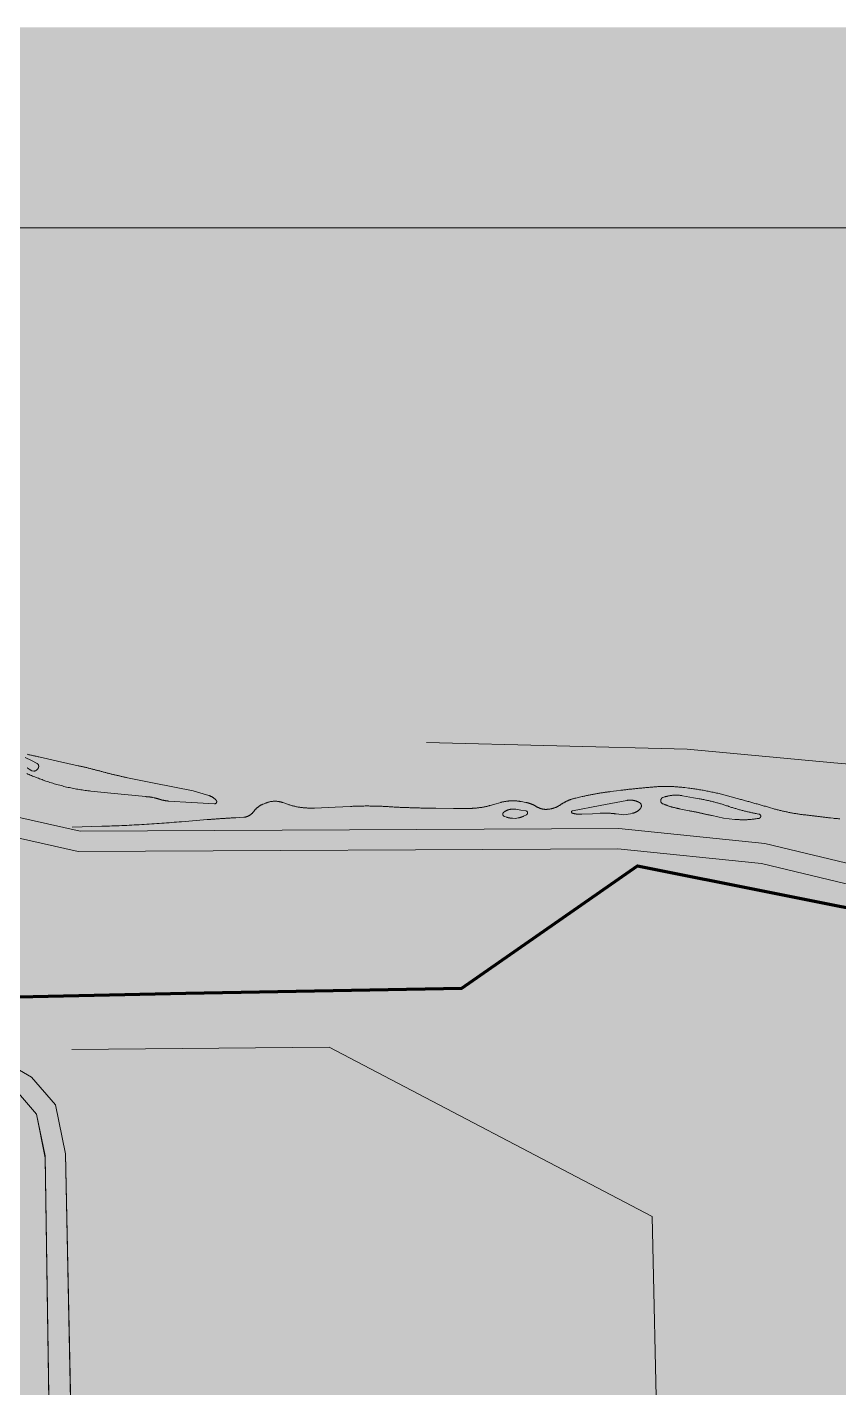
# Model space of a CAD drawing. Header units: metres. Extents: x 68582 to 69192, y 19191 to 19633.
# Drawn here: x 68982.3 to 69081.9, y 19461.3 to 19628.2 of the extents above; entities that cross this region are included whole.
import ezdxf

# ---------------------------------------------------------------- set-up
doc = ezdxf.new("R2010")
doc.units = ezdxf.units.M
doc.layers.get('0').update_dxf_attribs({"lineweight": 15})
doc.layers.add('Kasvillisuus', color=7, linetype='Continuous', lineweight=5)
doc.layers.add('None', color=7, linetype='Continuous', lineweight=5)

msp = doc.modelspace()

# ---------------------------------------------------------------- hatches: boundary and pattern name
at = {"true_color": 0xd1f0d1, "transparency": 33554687}
msp.add_hatch(color=254, dxfattribs=at).paths.add_polyline_path([(68588.12, 19191.44), (69192.3, 19191.44), (69192.3, 19628.23), (68588.12, 19628.23)], flags=0)
at = {"layer": 'Kasvillisuus', "true_color": 0xffffff, "transparency": 33554687}
msp.add_hatch(color=7, dxfattribs=at).paths.add_polyline_path([(68917.2, 19518.12), (68926.15, 19514.82), (68940.71, 19509.8), (68952.71, 19506.88), (68979.2, 19501.5), (68982.85, 19499.37), (68985.79, 19495.99), (68987.01, 19489.98), (68987.71, 19456.89), (68985.02, 19456.89), (68984.52, 19489.48), (68983.47, 19494.84), (68981.24, 19497.42), (68978.3, 19499.13), (68949.27, 19505.16), (68939.62, 19507.53), (68917.2, 19515.54)], flags=0)
at = {"layer": 'None', "linetype": 'Continuous', "lineweight": 0, "true_color": 0xffffff, "transparency": 33554687}
msp.add_hatch(color=7, dxfattribs=at).paths.add_polyline_path([(69145.83, 19514.08), (69117.42, 19516.48), (69102.22, 19518.43), (69072.41, 19525.6), (69054.77, 19527.4), (68988.57, 19527.06), (68972.01, 19530.78), (68948.45, 19540.33), (68922.58, 19548.21), (68919.65, 19548.85), (68920.19, 19551.29), (68923.21, 19550.63), (68949.29, 19542.69), (68972.76, 19533.17), (68988.84, 19529.56), (69054.89, 19529.9), (69072.83, 19528.07), (69102.67, 19520.89), (69117.68, 19518.97), (69146.04, 19516.57)], flags=0)

# ---------------------------------------------------------------- linework, layer by layer
at = {"layer": 'Kasvillisuus'}
msp.add_lwpolyline([(68640.23, 19207.93), (69167.58, 19207.93), (69167.58, 19603.63), (68640.23, 19603.63)], close=True, dxfattribs=at)
at = {"layer": 'Kasvillisuus', "color": 7, "true_color": 0xffffff, "transparency": 33554687}
msp.add_lwpolyline([(68917.2, 19518.12), (68926.15, 19514.82), (68940.71, 19509.8), (68952.71, 19506.88), (68979.2, 19501.5), (68982.85, 19499.37), (68985.79, 19495.99), (68987.01, 19489.98), (68987.71, 19456.89), (68985.02, 19456.89), (68984.52, 19489.48), (68983.47, 19494.84), (68981.24, 19497.42), (68978.3, 19499.13), (68949.27, 19505.16), (68939.62, 19507.53), (68917.2, 19515.54)], close=True, dxfattribs=at)
at = {"layer": 'None', "color": 7, "linetype": 'Continuous', "lineweight": 5, "true_color": 0xffffff, "transparency": 33554687}
for p, q in [((68979.2, 19501.5), (68982.85, 19499.37)), ((68982.85, 19499.37), (68985.79, 19495.99)), ((68985.79, 19495.99), (68987.01, 19489.98)), ((68985.36, 19434.96), (68984.52, 19489.71)), ((68987.01, 19489.98), (68987.7, 19456.74))]:
    msp.add_line(p, q, dxfattribs=at)
for points in [[(68920.19, 19551.29), (68923.21, 19550.63), (68949.29, 19542.69), (68972.76, 19533.17), (68988.84, 19529.56), (69054.89, 19529.9), (69072.83, 19528.07), (69102.67, 19520.89), (69117.68, 19518.97), (69146.04, 19516.57), (69145.83, 19514.08)], [(69145.83, 19514.08), (69117.42, 19516.48), (69102.22, 19518.43), (69072.41, 19525.6), (69054.77, 19527.4), (68988.57, 19527.06), (68972.01, 19530.78), (68948.45, 19540.33), (68922.58, 19548.21), (68919.65, 19548.85)]]:
    msp.add_lwpolyline(points, dxfattribs=at)
at = {"layer": 'None', "color": 7, "linetype": 'Continuous', "lineweight": 5, "transparency": 33554687}
for points in [[(69160, 19533.32), (69154.07, 19533.32), (69147.89, 19532.34), (69132.57, 19533.95), (69127.8, 19533.42), (69116.14, 19533.42), (69106.32, 19534.34), (69096.81, 19536.61), (69081.3, 19537.94), (69063.3, 19539.63), (69031.3, 19540.43)], [(68982.32, 19537.34), (68982.33, 19537.33), (68982.34, 19537.33), (68982.35, 19537.32), (68982.37, 19537.31), (68982.38, 19537.3), (68982.39, 19537.29), (68982.4, 19537.28), (68982.42, 19537.27), (68982.43, 19537.27), (68982.44, 19537.26), (68982.45, 19537.25), (68982.47, 19537.24), (68982.48, 19537.23), (68982.49, 19537.23), (68982.51, 19537.22), (68982.52, 19537.21), (68982.53, 19537.2), (68982.54, 19537.19), (68982.56, 19537.18), (68982.57, 19537.18), (68982.58, 19537.17), (68982.6, 19537.16), (68982.61, 19537.15), (68982.62, 19537.15), (68982.63, 19537.14), (68982.65, 19537.13), (68982.66, 19537.12), (68982.67, 19537.12), (68982.69, 19537.11), (68982.7, 19537.1), (68982.91, 19536.98), (68983.12, 19536.94), (68983.13, 19536.94), (68983.14, 19536.94), (68983.15, 19536.94), (68983.16, 19536.94), (68983.17, 19536.94), (68983.19, 19536.94), (68983.2, 19536.94), (68983.21, 19536.94), (68983.22, 19536.94), (68983.23, 19536.94), (68983.25, 19536.95), (68983.26, 19536.95), (68983.27, 19536.95), (68983.28, 19536.95), (68983.29, 19536.96), (68983.3, 19536.96), (68983.31, 19536.96), (68983.32, 19536.97), (68983.34, 19536.97), (68983.35, 19536.98), (68983.36, 19536.98), (68983.37, 19536.99), (68983.38, 19537), (68983.39, 19537), (68983.4, 19537.01), (68983.41, 19537.02), (68983.42, 19537.02), (68983.42, 19537.03), (68983.43, 19537.04), (68983.44, 19537.05), (68983.45, 19537.06), (68983.46, 19537.07), (68983.65, 19537.27), (68983.66, 19537.29), (68983.67, 19537.31), (68983.68, 19537.33), (68983.69, 19537.35), (68983.7, 19537.36), (68983.71, 19537.38), (68983.72, 19537.4), (68983.73, 19537.43), (68983.73, 19537.45), (68983.74, 19537.47), (68983.74, 19537.49), (68983.74, 19537.51), (68983.74, 19537.53), (68983.74, 19537.55), (68983.74, 19537.57), (68983.73, 19537.6), (68983.73, 19537.62), (68983.72, 19537.64), (68983.72, 19537.66), (68983.71, 19537.68), (68983.7, 19537.7), (68983.69, 19537.72), (68983.68, 19537.73), (68983.67, 19537.75), (68983.65, 19537.77), (68983.64, 19537.79), (68983.62, 19537.8), (68983.61, 19537.81), (68983.59, 19537.83), (68983.57, 19537.84), (68983.55, 19537.85), (68983.53, 19537.86), (68982.84, 19538.22), (68982.08, 19538.61)], [(68982.27, 19536.64), (68982.41, 19536.58), (68982.55, 19536.51), (68982.7, 19536.45), (68982.84, 19536.39), (68982.98, 19536.33), (68983.13, 19536.27), (68983.27, 19536.22), (68983.42, 19536.16), (68983.56, 19536.1), (68983.71, 19536.05), (68983.85, 19535.99), (68984, 19535.94), (68984.14, 19535.89), (68984.29, 19535.84), (68984.62, 19535.72), (68984.79, 19535.66), (68984.95, 19535.61), (68985.12, 19535.55), (68985.29, 19535.5), (68985.46, 19535.44), (68985.63, 19535.39), (68985.8, 19535.34), (68985.97, 19535.29), (68986.14, 19535.24), (68986.31, 19535.2), (68986.48, 19535.15), (68986.65, 19535.11), (68986.82, 19535.06), (68986.99, 19535.02), (68987.16, 19534.98), (68987.34, 19534.94), (68987.51, 19534.91), (68987.68, 19534.87), (68987.85, 19534.83), (68988.03, 19534.8), (68988.2, 19534.77), (68988.38, 19534.73), (68988.55, 19534.7), (68988.72, 19534.68), (68988.9, 19534.65), (68989.07, 19534.62), (68989.25, 19534.6), (68989.42, 19534.57), (68989.6, 19534.55), (68989.77, 19534.53), (68989.95, 19534.51), (68990.13, 19534.49), (68992.18, 19534.28), (68996.84, 19533.8), (68996.85, 19533.8), (68996.86, 19533.8), (68996.88, 19533.8), (68996.89, 19533.8), (68996.9, 19533.8), (68996.92, 19533.79), (68996.93, 19533.79), (68996.94, 19533.79), (68996.96, 19533.79), (68996.97, 19533.79), (68996.98, 19533.79), (68997, 19533.79), (68997.01, 19533.79), (68997.02, 19533.78), (68997.04, 19533.78), (68997.05, 19533.78), (68997.06, 19533.78), (68997.08, 19533.78), (68997.09, 19533.78), (68997.1, 19533.78), (68997.12, 19533.78), (68997.13, 19533.77), (68997.14, 19533.77), (68997.16, 19533.77), (68997.17, 19533.77), (68997.18, 19533.77), (68997.2, 19533.77), (68997.21, 19533.77), (68997.22, 19533.77), (68997.24, 19533.77), (68997.25, 19533.77), (68997.27, 19533.76), (68997.28, 19533.76), (68997.29, 19533.76), (68997.31, 19533.76), (68997.32, 19533.76), (68997.33, 19533.76), (68997.35, 19533.76), (68997.36, 19533.76), (68997.37, 19533.76), (68997.39, 19533.75), (68997.4, 19533.75), (68997.41, 19533.75), (68997.43, 19533.75), (68997.44, 19533.75), (68997.45, 19533.75), (68997.47, 19533.74), (68997.48, 19533.74), (68997.49, 19533.74), (68997.51, 19533.74), (68997.52, 19533.74), (68997.53, 19533.73), (68997.55, 19533.73), (68997.56, 19533.73), (68997.57, 19533.73), (68997.59, 19533.72), (68997.6, 19533.72), (68997.61, 19533.72), (68997.62, 19533.72), (68997.64, 19533.71), (68997.65, 19533.71), (68997.66, 19533.71), (68997.68, 19533.71), (68997.69, 19533.7), (68997.91, 19533.65), (68997.94, 19533.65), (68997.96, 19533.64), (68997.99, 19533.64), (68998.02, 19533.63), (68998.04, 19533.62), (68998.07, 19533.62), (68998.1, 19533.61), (68998.12, 19533.6), (68998.15, 19533.6), (68998.18, 19533.59), (68998.2, 19533.58), (68998.23, 19533.58), (68998.26, 19533.57), (68998.28, 19533.56), (68998.31, 19533.56), (68998.34, 19533.55), (68998.36, 19533.54), (68998.39, 19533.54), (68998.42, 19533.53), (68998.44, 19533.52), (68998.47, 19533.51), (68998.5, 19533.51), (68998.52, 19533.5), (68998.55, 19533.49), (68998.58, 19533.48), (68998.6, 19533.47), (68998.63, 19533.47), (68998.65, 19533.46), (68998.68, 19533.45), (68998.71, 19533.44), (68998.73, 19533.43), (68998.76, 19533.43), (68998.76, 19533.42), (68998.79, 19533.42), (68998.81, 19533.41), (68998.84, 19533.4), (68998.86, 19533.39), (68998.89, 19533.39), (68998.92, 19533.38), (68998.94, 19533.37), (68998.97, 19533.36), (68999, 19533.36), (68999.02, 19533.35), (68999.05, 19533.35), (68999.08, 19533.34), (68999.1, 19533.33), (68999.13, 19533.33), (68999.16, 19533.32), (68999.19, 19533.32), (68999.21, 19533.31), (68999.24, 19533.31), (68999.27, 19533.3), (68999.29, 19533.3), (68999.32, 19533.29), (68999.35, 19533.29), (68999.37, 19533.29), (68999.4, 19533.28), (68999.43, 19533.28), (68999.46, 19533.28), (68999.48, 19533.27), (68999.51, 19533.27), (68999.54, 19533.27), (68999.57, 19533.27), (68999.59, 19533.27), (68999.62, 19533.26), (69002.53, 19533.09), (69005.31, 19532.93), (69005.33, 19532.93), (69005.35, 19532.93), (69005.36, 19532.94), (69005.38, 19532.94), (69005.4, 19532.94), (69005.42, 19532.95), (69005.43, 19532.96), (69005.45, 19532.97), (69005.46, 19532.98), (69005.48, 19532.99), (69005.49, 19533), (69005.5, 19533.01), (69005.52, 19533.02), (69005.53, 19533.04), (69005.54, 19533.05), (69005.55, 19533.07), (69005.55, 19533.09), (69005.56, 19533.1), (69005.56, 19533.12), (69005.57, 19533.14), (69005.57, 19533.16), (69005.57, 19533.17), (69005.57, 19533.19), (69005.57, 19533.21), (69005.57, 19533.23), (69005.56, 19533.24), (69005.56, 19533.26), (69005.55, 19533.28), (69005.54, 19533.29), (69005.54, 19533.31), (69005.53, 19533.33), (69005.52, 19533.34), (69005.49, 19533.37), (69005.47, 19533.39), (69005.45, 19533.42), (69005.42, 19533.44), (69005.4, 19533.47), (69005.37, 19533.49), (69005.35, 19533.52), (69005.32, 19533.54), (69005.3, 19533.56), (69005.27, 19533.58), (69005.24, 19533.61), (69005.22, 19533.63), (69005.19, 19533.65), (69005.16, 19533.67), (69005.13, 19533.69), (69005.1, 19533.71), (69005.07, 19533.73), (69005.04, 19533.75), (69005.02, 19533.76), (69004.98, 19533.78), (69004.95, 19533.8), (69004.92, 19533.81), (69004.89, 19533.83), (69004.86, 19533.84), (69004.83, 19533.86), (69004.8, 19533.87), (69004.77, 19533.89), (69004.73, 19533.9), (69004.7, 19533.91), (69004.67, 19533.92), (69004.64, 19533.93), (69004.6, 19533.94), (69003.92, 19534.14), (69002.68, 19534.51), (68997.89, 19535.47), (68994.61, 19536.13), (68994.52, 19536.15), (68994.42, 19536.17), (68994.33, 19536.19), (68994.23, 19536.21), (68994.14, 19536.23), (68994.04, 19536.25), (68993.95, 19536.27), (68993.85, 19536.29), (68993.76, 19536.31), (68993.66, 19536.34), (68993.57, 19536.36), (68993.47, 19536.38), (68993.38, 19536.4), (68993.28, 19536.42), (68993.19, 19536.44), (68993.09, 19536.47), (68993, 19536.49), (68992.91, 19536.51), (68992.81, 19536.53), (68992.72, 19536.56), (68992.62, 19536.58), (68992.53, 19536.6), (68992.43, 19536.63), (68992.34, 19536.65), (68992.25, 19536.68), (68992.15, 19536.7), (68992.06, 19536.72), (68991.96, 19536.75), (68991.87, 19536.77), (68991.78, 19536.8), (68991.68, 19536.82), (68991.59, 19536.85), (68991.5, 19536.88), (68991.4, 19536.9), (68991.31, 19536.93), (68991.22, 19536.95), (68991.12, 19536.98), (68991.03, 19537), (68990.94, 19537.03), (68990.84, 19537.05), (68990.75, 19537.07), (68990.65, 19537.1), (68990.56, 19537.12), (68990.46, 19537.15), (68990.37, 19537.17), (68990.28, 19537.19), (68990.18, 19537.22), (68990.09, 19537.24), (68989.99, 19537.27), (68989.9, 19537.29), (68989.81, 19537.31), (68989.71, 19537.33), (68989.62, 19537.36), (68989.52, 19537.38), (68989.43, 19537.4), (68989.33, 19537.42), (68989.24, 19537.45), (68989.14, 19537.47), (68989.05, 19537.49), (68988.95, 19537.51), (68988.86, 19537.53), (68988.76, 19537.56), (68988.67, 19537.58), (68988.57, 19537.6), (68986.04, 19538.16), (68983.77, 19538.67), (68983.65, 19538.7), (68983.54, 19538.72), (68983.43, 19538.75), (68983.32, 19538.77), (68983.21, 19538.8), (68983.1, 19538.82), (68982.99, 19538.85), (68982.87, 19538.88), (68982.76, 19538.9), (68982.65, 19538.93), (68982.54, 19538.95), (68982.43, 19538.98), (68982.32, 19539)], [(69082, 19531.07), (69081.87, 19531.08), (69081.74, 19531.1), (69081.6, 19531.11), (69081.47, 19531.13), (69081.34, 19531.14), (69081.21, 19531.15), (69080.86, 19531.19), (69080.74, 19531.21), (69080.63, 19531.22), (69080.52, 19531.23), (69080.41, 19531.24), (69080.3, 19531.26), (69080.19, 19531.27), (69080.08, 19531.28), (69079.97, 19531.29), (69079.85, 19531.31), (69079.74, 19531.32), (69079.63, 19531.33), (69079.52, 19531.35), (69079.41, 19531.36), (69079.3, 19531.37), (69079.19, 19531.39), (69079.08, 19531.4), (69078.97, 19531.41), (69078.85, 19531.43), (69078.74, 19531.44), (69078.63, 19531.45), (69078.52, 19531.47), (69078.41, 19531.48), (69078.3, 19531.49), (69078.19, 19531.51), (69078.08, 19531.52), (69077.96, 19531.54), (69077.85, 19531.55), (69077.74, 19531.56), (69077.63, 19531.58), (69077.52, 19531.59), (69077.41, 19531.61), (69077.31, 19531.62), (69077.19, 19531.63), (69077.08, 19531.65), (69076.97, 19531.67), (69076.86, 19531.68), (69076.75, 19531.7), (69076.64, 19531.72), (69076.53, 19531.73), (69076.42, 19531.75), (69076.31, 19531.77), (69076.2, 19531.79), (69076.09, 19531.81), (69075.98, 19531.83), (69075.87, 19531.85), (69075.76, 19531.87), (69075.65, 19531.89), (69075.54, 19531.92), (69075.43, 19531.94), (69075.32, 19531.96), (69075.22, 19531.99), (69075.11, 19532.01), (69075, 19532.04), (69074.89, 19532.06), (69074.78, 19532.09), (69074.67, 19532.11), (69074.56, 19532.14), (69074.46, 19532.17), (69074.35, 19532.2), (69074.24, 19532.23), (69074.13, 19532.26), (69074.02, 19532.28), (69073.92, 19532.32), (69073.81, 19532.35), (69073.5, 19532.43), (69073.39, 19532.47), (69073.26, 19532.51), (69073.13, 19532.54), (69073.01, 19532.58), (69072.88, 19532.62), (69072.75, 19532.65), (69072.62, 19532.69), (69072.5, 19532.72), (69072.37, 19532.76), (69072.24, 19532.8), (69072.11, 19532.83), (69071.99, 19532.87), (69071.86, 19532.9), (69071.74, 19532.94), (69071.61, 19532.98), (69071.48, 19533.01), (69071.36, 19533.05), (69071.23, 19533.08), (69071.1, 19533.12), (69070.97, 19533.15), (69070.85, 19533.19), (69070.72, 19533.22), (69070.59, 19533.26), (69070.46, 19533.3), (69070.34, 19533.33), (69070.21, 19533.37), (69070.08, 19533.4), (69069.95, 19533.44), (69069.83, 19533.47), (69069.7, 19533.51), (69069.57, 19533.54), (69069.43, 19533.58), (69068.68, 19533.78), (69068.23, 19533.91), (69068.08, 19533.95), (69067.94, 19533.99), (69067.79, 19534.02), (69067.64, 19534.06), (69067.49, 19534.1), (69067.35, 19534.14), (69067.2, 19534.17), (69067.05, 19534.21), (69066.9, 19534.24), (69066.76, 19534.28), (69066.61, 19534.31), (69066.46, 19534.34), (69066.31, 19534.37), (69066.16, 19534.4), (69066.01, 19534.43), (69065.86, 19534.46), (69065.72, 19534.49), (69065.57, 19534.52), (69065.42, 19534.55), (69065.27, 19534.58), (69065.12, 19534.6), (69064.97, 19534.63), (69064.82, 19534.65), (69064.67, 19534.68), (69064.52, 19534.7), (69064.37, 19534.73), (69064.22, 19534.75), (69064.07, 19534.77), (69063.92, 19534.79), (69063.77, 19534.81), (69063.62, 19534.83), (69063.47, 19534.85), (69063.01, 19534.91), (69062.89, 19534.92), (69062.76, 19534.94), (69062.64, 19534.95), (69062.52, 19534.96), (69062.4, 19534.97), (69062.27, 19534.98), (69062.15, 19534.99), (69062.03, 19535), (69061.91, 19535.01), (69061.78, 19535.02), (69061.66, 19535.03), (69061.54, 19535.03), (69061.42, 19535.04), (69061.29, 19535.04), (69061.17, 19535.04), (69061.05, 19535.05), (69060.93, 19535.05), (69060.8, 19535.05), (69060.68, 19535.05), (69060.56, 19535.05), (69060.43, 19535.05), (69060.31, 19535.05), (69060.19, 19535.05), (69060.07, 19535.04), (69059.94, 19535.04), (69059.82, 19535.03), (69059.7, 19535.03), (69059.57, 19535.02), (69059.45, 19535.01), (69059.33, 19535), (69059.21, 19534.99), (69059.09, 19534.98), (69058.96, 19534.97), (69058.84, 19534.96), (69058.71, 19534.95), (69058.59, 19534.94), (69058.47, 19534.93), (69058.35, 19534.92), (69058.22, 19534.91), (69058.1, 19534.9), (69057.98, 19534.89), (69057.86, 19534.87), (69057.73, 19534.86), (69057.61, 19534.85), (69057.49, 19534.84), (69057.37, 19534.83), (69057.24, 19534.81), (69057.12, 19534.8), (69057, 19534.79), (69056.88, 19534.78), (69056.75, 19534.76), (69056.63, 19534.75), (69056.51, 19534.74), (69056.38, 19534.72), (69056.26, 19534.71), (69056.14, 19534.7), (69056.02, 19534.68), (69055.89, 19534.67), (69055.77, 19534.65), (69055.65, 19534.64), (69055.53, 19534.62), (69055.41, 19534.61), (69055.28, 19534.6), (69055.16, 19534.58), (69054.63, 19534.51), (69053.9, 19534.43), (69053.79, 19534.41), (69053.68, 19534.4), (69053.57, 19534.38), (69053.46, 19534.37), (69053.35, 19534.35), (69053.24, 19534.34), (69053.13, 19534.32), (69053.02, 19534.31), (69052.91, 19534.29), (69052.8, 19534.27), (69052.69, 19534.26), (69052.58, 19534.24), (69052.47, 19534.22), (69052.36, 19534.2), (69052.25, 19534.18), (69052.14, 19534.16), (69052.03, 19534.14), (69051.92, 19534.12), (69051.81, 19534.1), (69051.7, 19534.08), (69051.59, 19534.06), (69051.48, 19534.04), (69051.37, 19534.02), (69051.26, 19534), (69051.15, 19533.98), (69051.05, 19533.95), (69050.94, 19533.93), (69050.83, 19533.91), (69050.72, 19533.88), (69050.61, 19533.86), (69050.5, 19533.83), (69050.4, 19533.81), (69049.62, 19533.63), (69049.56, 19533.62), (69049.5, 19533.6), (69049.44, 19533.59), (69049.38, 19533.57), (69049.32, 19533.55), (69049.27, 19533.54), (69049.21, 19533.52), (69049.15, 19533.5), (69049.09, 19533.48), (69049.03, 19533.46), (69048.98, 19533.44), (69048.92, 19533.42), (69048.86, 19533.4), (69048.81, 19533.38), (69048.75, 19533.35), (69048.69, 19533.33), (69048.64, 19533.3), (69048.58, 19533.28), (69048.53, 19533.25), (69048.47, 19533.23), (69048.42, 19533.2), (69048.36, 19533.17), (69048.31, 19533.14), (69048.26, 19533.12), (69048.2, 19533.09), (69048.15, 19533.06), (69048.1, 19533.03), (69048.05, 19532.99), (69047.99, 19532.96), (69047.94, 19532.93), (69047.89, 19532.9), (69047.84, 19532.86), (69047.69, 19532.76), (69047.65, 19532.74), (69047.61, 19532.71), (69047.56, 19532.69), (69047.52, 19532.66), (69047.48, 19532.64), (69047.44, 19532.61), (69047.39, 19532.59), (69047.35, 19532.57), (69047.3, 19532.55), (69047.26, 19532.53), (69047.22, 19532.51), (69047.17, 19532.49), (69047.12, 19532.47), (69047.08, 19532.45), (69047.03, 19532.43), (69046.99, 19532.42), (69046.94, 19532.4), (69046.89, 19532.39), (69046.85, 19532.37), (69046.8, 19532.36), (69046.75, 19532.35), (69046.7, 19532.33), (69046.66, 19532.32), (69046.61, 19532.31), (69046.56, 19532.3), (69046.51, 19532.29), (69046.46, 19532.28), (69046.42, 19532.28), (69046.37, 19532.27), (69046.32, 19532.26), (69046.27, 19532.26), (69046.22, 19532.25), (69046.13, 19532.25), (69046.09, 19532.24), (69046.05, 19532.24), (69046, 19532.24), (69045.96, 19532.24), (69045.92, 19532.24), (69045.87, 19532.24), (69045.83, 19532.24), (69045.79, 19532.25), (69045.74, 19532.25), (69045.7, 19532.26), (69045.66, 19532.26), (69045.62, 19532.27), (69045.57, 19532.28), (69045.53, 19532.28), (69045.49, 19532.29), (69045.45, 19532.3), (69045.41, 19532.31), (69045.36, 19532.32), (69045.32, 19532.34), (69045.28, 19532.35), (69045.24, 19532.36), (69045.2, 19532.38), (69045.16, 19532.39), (69045.12, 19532.41), (69045.08, 19532.43), (69045.04, 19532.45), (69045, 19532.46), (69044.96, 19532.48), (69044.93, 19532.5), (69044.89, 19532.53), (69044.85, 19532.55), (69044.82, 19532.57), (69044.78, 19532.59), (69044.74, 19532.62), (69044.7, 19532.64), (69044.66, 19532.66), (69044.63, 19532.68), (69044.59, 19532.7), (69044.55, 19532.72), (69044.51, 19532.74), (69044.47, 19532.76), (69044.43, 19532.78), (69044.39, 19532.8), (69044.35, 19532.82), (69044.31, 19532.84), (69044.27, 19532.85), (69044.23, 19532.87), (69044.19, 19532.89), (69044.14, 19532.9), (69044.1, 19532.92), (69044.06, 19532.93), (69044.02, 19532.95), (69043.98, 19532.96), (69043.94, 19532.98), (69043.89, 19532.99), (69043.85, 19533), (69043.81, 19533.01), (69043.77, 19533.03), (69043.72, 19533.04), (69043.68, 19533.05), (69043.64, 19533.06), (69043.6, 19533.07), (69043.55, 19533.08), (69043.51, 19533.08), (69042.94, 19533.19), (69042.86, 19533.21), (69042.78, 19533.22), (69042.7, 19533.23), (69042.62, 19533.25), (69042.54, 19533.26), (69042.46, 19533.26), (69042.38, 19533.27), (69042.3, 19533.28), (69042.22, 19533.28), (69042.14, 19533.29), (69042.06, 19533.29), (69041.99, 19533.29), (69041.91, 19533.29), (69041.83, 19533.29), (69041.75, 19533.29), (69041.67, 19533.29), (69041.59, 19533.28), (69041.51, 19533.28), (69041.43, 19533.27), (69041.35, 19533.26), (69041.27, 19533.26), (69041.19, 19533.25), (69041.11, 19533.24), (69041.03, 19533.22), (69040.95, 19533.21), (69040.88, 19533.2), (69040.8, 19533.18), (69040.72, 19533.16), (69040.64, 19533.15), (69040.56, 19533.13), (69040.49, 19533.11), (69040.41, 19533.09), (69039.85, 19532.92), (69039.12, 19532.72), (69039.05, 19532.7), (69038.98, 19532.68), (69038.91, 19532.66), (69038.85, 19532.65), (69038.78, 19532.63), (69038.71, 19532.61), (69038.64, 19532.6), (69038.57, 19532.58), (69038.5, 19532.57), (69038.44, 19532.55), (69038.37, 19532.54), (69038.3, 19532.52), (69038.23, 19532.51), (69038.16, 19532.5), (69038.09, 19532.49), (69038.02, 19532.48), (69037.95, 19532.47), (69037.88, 19532.45), (69037.81, 19532.45), (69037.74, 19532.44), (69037.67, 19532.43), (69037.6, 19532.42), (69037.53, 19532.41), (69037.46, 19532.4), (69037.39, 19532.4), (69037.32, 19532.39), (69037.25, 19532.39), (69037.18, 19532.38), (69037.11, 19532.38), (69037.04, 19532.37), (69036.97, 19532.37), (69036.9, 19532.36), (69036.83, 19532.36), (69036.76, 19532.36), (69036.69, 19532.36), (69036.62, 19532.35), (69036.55, 19532.35), (69036.48, 19532.35), (69036.41, 19532.35), (69036.33, 19532.35), (69036.26, 19532.34), (69036.19, 19532.34), (69036.12, 19532.34), (69036.05, 19532.34), (69035.98, 19532.34), (69035.91, 19532.34), (69035.84, 19532.34), (69035.77, 19532.34), (69035.7, 19532.33), (69035.63, 19532.33), (69035.56, 19532.33), (69035.49, 19532.33), (69035.42, 19532.33), (69035.35, 19532.33), (69035.28, 19532.33), (69035.2, 19532.33), (69035.13, 19532.33), (69035.06, 19532.33), (69034.99, 19532.33), (69034.92, 19532.33), (69034.85, 19532.33), (69034.78, 19532.34), (69034.71, 19532.34), (69034.64, 19532.34), (69032.45, 19532.37), (69031.51, 19532.38), (69031.36, 19532.39), (69031.22, 19532.39), (69031.07, 19532.39), (69030.92, 19532.39), (69030.77, 19532.4), (69030.62, 19532.4), (69030.47, 19532.41), (69030.32, 19532.41), (69030.17, 19532.41), (69030.02, 19532.42), (69029.88, 19532.42), (69029.73, 19532.43), (69029.58, 19532.43), (69029.43, 19532.44), (69029.28, 19532.44), (69029.13, 19532.45), (69028.98, 19532.45), (69028.83, 19532.46), (69028.68, 19532.47), (69028.53, 19532.47), (69028.39, 19532.48), (69028.24, 19532.49), (69028.09, 19532.49), (69027.94, 19532.5), (69027.79, 19532.51), (69027.64, 19532.52), (69027.49, 19532.53), (69027.34, 19532.53), (69027.19, 19532.54), (69027.05, 19532.55), (69026.9, 19532.56), (69026.75, 19532.57), (69026.6, 19532.58), (69026.45, 19532.59), (69026.3, 19532.6), (69026.16, 19532.6), (69026.01, 19532.61), (69025.86, 19532.62), (69025.71, 19532.62), (69025.56, 19532.63), (69025.41, 19532.63), (69025.26, 19532.64), (69025.11, 19532.64), (69024.97, 19532.65), (69024.82, 19532.65), (69024.67, 19532.65), (69024.52, 19532.65), (69024.37, 19532.65), (69024.22, 19532.66), (69024.07, 19532.66), (69023.92, 19532.66), (69023.77, 19532.66), (69023.62, 19532.65), (69023.48, 19532.65), (69023.33, 19532.65), (69023.18, 19532.65), (69023.03, 19532.64), (69022.88, 19532.64), (69022.73, 19532.64), (69022.58, 19532.63), (69022.43, 19532.63), (69022.29, 19532.62), (69022.14, 19532.61), (69021.99, 19532.61), (69020.11, 19532.52), (69017.56, 19532.4), (69017.45, 19532.4), (69017.35, 19532.39), (69017.24, 19532.39), (69017.14, 19532.39), (69017.03, 19532.39), (69016.92, 19532.39), (69016.82, 19532.4), (69016.71, 19532.4), (69016.61, 19532.41), (69016.5, 19532.41), (69016.4, 19532.42), (69016.29, 19532.43), (69016.19, 19532.44), (69016.08, 19532.45), (69015.98, 19532.47), (69015.87, 19532.48), (69015.77, 19532.5), (69015.66, 19532.51), (69015.56, 19532.53), (69015.46, 19532.55), (69015.35, 19532.57), (69015.25, 19532.59), (69015.15, 19532.62), (69015.04, 19532.64), (69014.94, 19532.67), (69014.84, 19532.69), (69014.74, 19532.72), (69014.64, 19532.75), (69014.54, 19532.78), (69014.43, 19532.81), (69014.33, 19532.85), (69014.24, 19532.88), (69013.68, 19533.07), (69013.62, 19533.09), (69013.55, 19533.11), (69013.49, 19533.13), (69013.42, 19533.15), (69013.36, 19533.16), (69013.29, 19533.18), (69013.23, 19533.19), (69013.16, 19533.2), (69013.09, 19533.21), (69013.03, 19533.22), (69012.96, 19533.23), (69012.89, 19533.23), (69012.83, 19533.23), (69012.76, 19533.24), (69012.69, 19533.24), (69012.63, 19533.24), (69012.56, 19533.23), (69012.49, 19533.23), (69012.42, 19533.22), (69012.36, 19533.22), (69012.29, 19533.21), (69012.22, 19533.2), (69012.16, 19533.19), (69012.09, 19533.17), (69012.03, 19533.16), (69011.96, 19533.14), (69011.9, 19533.12), (69011.83, 19533.11), (69011.77, 19533.08), (69011.71, 19533.06), (69011.64, 19533.04), (69011.58, 19533.01), (69011.26, 19532.88), (69011.21, 19532.86), (69011.17, 19532.85), (69011.13, 19532.83), (69011.09, 19532.81), (69011.04, 19532.78), (69011, 19532.76), (69010.96, 19532.74), (69010.92, 19532.72), (69010.88, 19532.69), (69010.84, 19532.67), (69010.8, 19532.64), (69010.76, 19532.61), (69010.72, 19532.59), (69010.68, 19532.56), (69010.65, 19532.53), (69010.61, 19532.5), (69010.57, 19532.47), (69010.54, 19532.44), (69010.5, 19532.41), (69010.47, 19532.38), (69010.43, 19532.35), (69010.4, 19532.31), (69010.37, 19532.28), (69010.33, 19532.25), (69010.3, 19532.21), (69010.27, 19532.18), (69010.24, 19532.14), (69010.21, 19532.11), (69010.18, 19532.07), (69010.15, 19532.03), (69010.12, 19531.99), (69010.1, 19531.95), (69010.07, 19531.92), (69010.04, 19531.88), (69010.01, 19531.85), (69009.98, 19531.81), (69009.95, 19531.78), (69009.92, 19531.75), (69009.89, 19531.72), (69009.86, 19531.69), (69009.82, 19531.66), (69009.79, 19531.63), (69009.75, 19531.6), (69009.72, 19531.57), (69009.68, 19531.55), (69009.64, 19531.52), (69009.6, 19531.5), (69009.56, 19531.48), (69009.52, 19531.45), (69009.48, 19531.43), (69009.44, 19531.41), (69009.4, 19531.4), (69009.36, 19531.38), (69009.32, 19531.36), (69009.27, 19531.35), (69009.23, 19531.34), (69009.19, 19531.32), (69009.14, 19531.31), (69009.1, 19531.3), (69009.06, 19531.3), (69009.01, 19531.29), (69008.97, 19531.28), (69008.92, 19531.28), (69008.88, 19531.28), (69007.9, 19531.22), (69007.79, 19531.21), (69007.68, 19531.21), (69007.57, 19531.2), (69007.46, 19531.19), (69007.35, 19531.19), (69007.24, 19531.18), (69007.13, 19531.17), (69007.02, 19531.17), (69006.91, 19531.16), (69006.8, 19531.15), (69006.7, 19531.15), (69006.59, 19531.14), (69006.48, 19531.13), (69006.37, 19531.12), (69006.26, 19531.12), (69006.15, 19531.11), (69006.04, 19531.1), (69005.93, 19531.09), (69005.82, 19531.09), (69005.71, 19531.08), (69005.6, 19531.07), (69005.49, 19531.06), (69005.39, 19531.05), (69005.27, 19531.05), (69005.17, 19531.04), (69005.06, 19531.03), (69004.95, 19531.02), (69004.84, 19531.01), (69004.73, 19531), (69004.62, 19530.99), (69004.51, 19530.99), (69004.4, 19530.98), (69001.27, 19530.72), (69000.96, 19530.7), (69000.66, 19530.67), (69000.35, 19530.65), (69000.04, 19530.62), (68999.74, 19530.6), (68999.43, 19530.58), (68999.13, 19530.56), (68998.82, 19530.53), (68998.52, 19530.51), (68998.21, 19530.49), (68997.9, 19530.47), (68997.6, 19530.45), (68997.29, 19530.43), (68996.99, 19530.42), (68996.68, 19530.4), (68996.38, 19530.38), (68996.07, 19530.36), (68995.76, 19530.35), (68995.46, 19530.33), (68995.15, 19530.31), (68994.85, 19530.3), (68994.54, 19530.28), (68994.24, 19530.27), (68993.93, 19530.25), (68993.62, 19530.24), (68993.32, 19530.23), (68993.01, 19530.22), (68992.7, 19530.2), (68992.4, 19530.19), (68992.09, 19530.18), (68991.79, 19530.17), (68991.48, 19530.16), (68987.83, 19530.04)], [(68984.52, 19489.71), (68983.47, 19494.84), (68981.24, 19497.42), (68978.3, 19499.13), (68952.57, 19504.36), (68939.62, 19507.53), (68926, 19512.2), (68911.28, 19517.79)], [(68987.79, 19502.79), (69019.35, 19503.06), (69058.99, 19482.29), (69059.6, 19454.61)]]:
    msp.add_lwpolyline(points, dxfattribs=at)
for points in [[(69055.53, 19531.55), (69056.35, 19531.71), (69056.56, 19531.76), (69056.6, 19531.77), (69056.63, 19531.77), (69056.67, 19531.78), (69056.71, 19531.79), (69056.74, 19531.8), (69056.78, 19531.82), (69056.81, 19531.83), (69056.85, 19531.84), (69056.88, 19531.85), (69056.92, 19531.87), (69056.95, 19531.88), (69056.98, 19531.9), (69057.02, 19531.92), (69057.05, 19531.93), (69057.08, 19531.95), (69057.12, 19531.97), (69057.15, 19531.99), (69057.18, 19532.01), (69057.21, 19532.03), (69057.24, 19532.05), (69057.27, 19532.08), (69057.3, 19532.1), (69057.33, 19532.12), (69057.36, 19532.15), (69057.38, 19532.17), (69057.41, 19532.2), (69057.44, 19532.22), (69057.47, 19532.25), (69057.49, 19532.28), (69057.52, 19532.3), (69057.54, 19532.33), (69057.57, 19532.36), (69057.58, 19532.38), (69057.6, 19532.4), (69057.61, 19532.43), (69057.62, 19532.45), (69057.64, 19532.48), (69057.65, 19532.5), (69057.65, 19532.53), (69057.66, 19532.56), (69057.67, 19532.58), (69057.67, 19532.61), (69057.67, 19532.64), (69057.67, 19532.66), (69057.67, 19532.69), (69057.67, 19532.72), (69057.67, 19532.75), (69057.66, 19532.77), (69057.66, 19532.8), (69057.65, 19532.83), (69057.64, 19532.85), (69057.63, 19532.88), (69057.61, 19532.9), (69057.6, 19532.92), (69057.58, 19532.95), (69057.57, 19532.97), (69057.55, 19532.99), (69057.53, 19533.01), (69057.51, 19533.03), (69057.49, 19533.05), (69057.47, 19533.06), (69057.45, 19533.08), (69057.42, 19533.09), (69057.4, 19533.1), (69057.29, 19533.15), (69057.24, 19533.17), (69057.2, 19533.19), (69057.16, 19533.21), (69057.12, 19533.22), (69057.08, 19533.24), (69057.03, 19533.25), (69056.99, 19533.27), (69056.95, 19533.28), (69056.9, 19533.29), (69056.86, 19533.3), (69056.82, 19533.31), (69056.77, 19533.32), (69056.73, 19533.33), (69056.68, 19533.34), (69056.64, 19533.35), (69056.6, 19533.35), (69056.55, 19533.36), (69056.51, 19533.36), (69056.46, 19533.37), (69056.42, 19533.37), (69056.37, 19533.37), (69056.33, 19533.37), (69056.28, 19533.37), (69056.24, 19533.37), (69056.19, 19533.37), (69056.15, 19533.37), (69056.1, 19533.36), (69056.06, 19533.36), (69056.01, 19533.35), (69055.97, 19533.35), (69055.92, 19533.34), (69055.88, 19533.33), (69052.62, 19532.71), (69049.21, 19532.06), (69049.2, 19532.06), (69049.19, 19532.05), (69049.18, 19532.05), (69049.16, 19532.04), (69049.15, 19532.04), (69049.15, 19532.03), (69049.14, 19532.02), (69049.13, 19532.01), (69049.12, 19532), (69049.11, 19531.99), (69049.11, 19531.98), (69049.1, 19531.97), (69049.1, 19531.96), (69049.1, 19531.95), (69049.09, 19531.94), (69049.09, 19531.93), (69049.09, 19531.91), (69049.09, 19531.9), (69049.1, 19531.89), (69049.1, 19531.88), (69049.1, 19531.87), (69049.11, 19531.86), (69049.11, 19531.85), (69049.12, 19531.84), (69049.13, 19531.83), (69049.13, 19531.82), (69049.14, 19531.81), (69049.15, 19531.8), (69049.16, 19531.79), (69049.17, 19531.79), (69049.18, 19531.78), (69049.2, 19531.78), (69049.23, 19531.77), (69049.27, 19531.76), (69049.3, 19531.75), (69049.34, 19531.74), (69049.37, 19531.73), (69049.41, 19531.72), (69049.44, 19531.72), (69049.48, 19531.71), (69049.51, 19531.7), (69049.55, 19531.69), (69049.59, 19531.69), (69049.62, 19531.68), (69049.66, 19531.68), (69049.69, 19531.67), (69049.73, 19531.67), (69049.77, 19531.66), (69049.8, 19531.66), (69049.84, 19531.65), (69049.88, 19531.65), (69049.91, 19531.65), (69049.95, 19531.64), (69049.98, 19531.64), (69050.02, 19531.64), (69050.06, 19531.64), (69050.09, 19531.64), (69050.13, 19531.64), (69050.17, 19531.64), (69050.2, 19531.64), (69050.24, 19531.64), (69050.28, 19531.64), (69050.31, 19531.64), (69050.35, 19531.64), (69051.68, 19531.71), (69052.63, 19531.77), (69052.69, 19531.77), (69052.75, 19531.77), (69052.81, 19531.78), (69052.87, 19531.78), (69052.93, 19531.78), (69052.99, 19531.78), (69053.05, 19531.78), (69053.11, 19531.78), (69053.17, 19531.78), (69053.23, 19531.78), (69053.29, 19531.78), (69053.36, 19531.78), (69053.42, 19531.78), (69053.48, 19531.78), (69053.54, 19531.78), (69053.6, 19531.77), (69053.66, 19531.77), (69053.72, 19531.77), (69053.78, 19531.76), (69053.84, 19531.76), (69053.9, 19531.76), (69053.96, 19531.75), (69054.02, 19531.75), (69054.08, 19531.74), (69054.14, 19531.73), (69054.2, 19531.73), (69054.26, 19531.72), (69054.32, 19531.72), (69054.38, 19531.71), (69054.44, 19531.7), (69054.51, 19531.69), (69054.57, 19531.68)], [(69067.74, 19531.15), (69069.15, 19531.01), (69069.23, 19531.01), (69069.32, 19531), (69069.41, 19530.99), (69069.49, 19530.99), (69069.58, 19530.98), (69069.67, 19530.98), (69069.76, 19530.97), (69069.85, 19530.97), (69069.93, 19530.97), (69070.02, 19530.97), (69070.11, 19530.97), (69070.2, 19530.97), (69070.28, 19530.97), (69070.37, 19530.97), (69070.46, 19530.97), (69070.55, 19530.97), (69070.63, 19530.97), (69070.72, 19530.98), (69070.81, 19530.98), (69070.9, 19530.99), (69070.98, 19531), (69071.07, 19531), (69071.16, 19531.01), (69071.25, 19531.02), (69071.33, 19531.03), (69071.42, 19531.04), (69071.51, 19531.05), (69071.6, 19531.06), (69071.68, 19531.07), (69071.77, 19531.08), (69071.86, 19531.1), (69071.94, 19531.11), (69072.1, 19531.13), (69072.12, 19531.14), (69072.14, 19531.15), (69072.16, 19531.16), (69072.18, 19531.17), (69072.2, 19531.18), (69072.22, 19531.19), (69072.24, 19531.21), (69072.26, 19531.23), (69072.27, 19531.24), (69072.28, 19531.26), (69072.29, 19531.28), (69072.3, 19531.31), (69072.31, 19531.33), (69072.32, 19531.35), (69072.32, 19531.38), (69072.32, 19531.4), (69072.32, 19531.42), (69072.32, 19531.45), (69072.31, 19531.47), (69072.3, 19531.49), (69072.3, 19531.51), (69072.28, 19531.53), (69072.27, 19531.55), (69072.26, 19531.57), (69072.24, 19531.59), (69072.22, 19531.61), (69072.21, 19531.62), (69072.19, 19531.63), (69072.17, 19531.64), (69072.14, 19531.65), (69072.12, 19531.66), (69072.1, 19531.67), (69071.88, 19531.7), (69071.76, 19531.72), (69071.65, 19531.75), (69071.54, 19531.77), (69071.43, 19531.79), (69071.33, 19531.81), (69071.22, 19531.83), (69071.11, 19531.86), (69071, 19531.88), (69070.89, 19531.9), (69070.78, 19531.93), (69070.67, 19531.95), (69070.56, 19531.98), (69070.45, 19532), (69070.34, 19532.03), (69070.23, 19532.06), (69070.13, 19532.09), (69070.02, 19532.11), (69069.91, 19532.14), (69069.8, 19532.17), (69069.69, 19532.2), (69069.59, 19532.23), (69069.48, 19532.26), (69069.37, 19532.29), (69069.26, 19532.33), (69069.16, 19532.36), (69069.05, 19532.39), (69068.94, 19532.42), (69068.84, 19532.46), (69068.73, 19532.49), (69068.62, 19532.53), (69068.52, 19532.56), (69068.41, 19532.6), (69068.35, 19532.62), (69068.24, 19532.66), (69068.13, 19532.69), (69068.02, 19532.73), (69067.91, 19532.77), (69067.8, 19532.8), (69067.69, 19532.84), (69067.58, 19532.87), (69067.47, 19532.9), (69067.36, 19532.94), (69067.24, 19532.97), (69067.13, 19533), (69067.02, 19533.03), (69066.91, 19533.06), (69066.8, 19533.09), (69066.69, 19533.12), (69066.57, 19533.15), (69066.46, 19533.18), (69066.35, 19533.21), (69066.24, 19533.24), (69066.12, 19533.26), (69066.01, 19533.29), (69065.9, 19533.32), (69065.78, 19533.34), (69065.67, 19533.37), (69065.56, 19533.39), (69065.44, 19533.42), (69065.33, 19533.44), (69065.22, 19533.46), (69065.1, 19533.49), (69064.99, 19533.51), (69064.88, 19533.53), (69064.76, 19533.55), (69064.07, 19533.67), (69062.72, 19533.92), (69062.65, 19533.93), (69062.58, 19533.94), (69062.5, 19533.95), (69062.43, 19533.96), (69062.36, 19533.97), (69062.29, 19533.98), (69062.22, 19533.98), (69062.14, 19533.98), (69062.07, 19533.99), (69062, 19533.99), (69061.92, 19533.99), (69061.85, 19533.99), (69061.78, 19533.99), (69061.71, 19533.99), (69061.63, 19533.98), (69061.56, 19533.98), (69061.49, 19533.97), (69061.42, 19533.96), (69061.35, 19533.95), (69061.27, 19533.94), (69061.2, 19533.93), (69061.13, 19533.92), (69061.06, 19533.91), (69060.99, 19533.89), (69060.92, 19533.88), (69060.85, 19533.86), (69060.78, 19533.84), (69060.71, 19533.82), (69060.64, 19533.8), (69060.57, 19533.78), (69060.5, 19533.76), (69060.43, 19533.73), (69060.31, 19533.69), (69060.28, 19533.68), (69060.26, 19533.67), (69060.23, 19533.65), (69060.2, 19533.64), (69060.18, 19533.62), (69060.16, 19533.6), (69060.14, 19533.57), (69060.12, 19533.55), (69060.1, 19533.52), (69060.09, 19533.5), (69060.07, 19533.47), (69060.06, 19533.44), (69060.05, 19533.41), (69060.05, 19533.38), (69060.04, 19533.35), (69060.04, 19533.32), (69060.04, 19533.29), (69060.04, 19533.26), (69060.05, 19533.23), (69060.05, 19533.2), (69060.06, 19533.17), (69060.07, 19533.14), (69060.09, 19533.11), (69060.1, 19533.09), (69060.12, 19533.06), (69060.14, 19533.04), (69060.16, 19533.01), (69060.19, 19532.99), (69060.21, 19532.97), (69060.24, 19532.96), (69060.26, 19532.94), (69060.29, 19532.93), (69060.35, 19532.9), (69060.41, 19532.88), (69060.47, 19532.86), (69060.53, 19532.83), (69060.6, 19532.81), (69060.66, 19532.78), (69060.72, 19532.76), (69060.78, 19532.74), (69060.85, 19532.72), (69060.91, 19532.69), (69060.97, 19532.67), (69061.03, 19532.65), (69061.1, 19532.63), (69061.16, 19532.61), (69061.22, 19532.59), (69061.29, 19532.57), (69061.35, 19532.55), (69061.41, 19532.53), (69061.48, 19532.52), (69061.54, 19532.5), (69061.6, 19532.48), (69061.67, 19532.46), (69061.73, 19532.45), (69061.8, 19532.43), (69061.86, 19532.41), (69061.92, 19532.4), (69061.99, 19532.38), (69062.05, 19532.37), (69062.12, 19532.36), (69062.18, 19532.34), (69062.25, 19532.33), (69062.31, 19532.32), (69063.11, 19532.16), (69063.53, 19532.08), (69063.62, 19532.06), (69063.71, 19532.04), (69063.8, 19532.02), (69063.88, 19532.01), (69063.97, 19531.99), (69064.06, 19531.97), (69064.15, 19531.95), (69064.24, 19531.93), (69064.32, 19531.92), (69064.41, 19531.9), (69064.5, 19531.88), (69064.59, 19531.86), (69064.68, 19531.84), (69064.76, 19531.82), (69064.85, 19531.81), (69064.94, 19531.79), (69065.03, 19531.77), (69065.12, 19531.75), (69065.2, 19531.73), (69065.29, 19531.71), (69065.38, 19531.69), (69065.47, 19531.67), (69065.55, 19531.65), (69065.64, 19531.63), (69065.73, 19531.61), (69065.82, 19531.59), (69065.91, 19531.58), (69065.99, 19531.56), (69066.08, 19531.54), (69066.17, 19531.52), (69066.26, 19531.49), (69066.34, 19531.47)], [(69042.21, 19531.13), (69042.56, 19531.19), (69042.58, 19531.19), (69042.6, 19531.2), (69042.63, 19531.2), (69042.65, 19531.21), (69042.67, 19531.21), (69042.69, 19531.22), (69042.71, 19531.22), (69042.73, 19531.23), (69042.75, 19531.23), (69042.78, 19531.24), (69042.8, 19531.24), (69042.82, 19531.25), (69042.84, 19531.26), (69042.86, 19531.26), (69042.88, 19531.27), (69042.9, 19531.28), (69042.92, 19531.28), (69042.94, 19531.29), (69042.96, 19531.3), (69042.98, 19531.3), (69043.01, 19531.31), (69043.03, 19531.32), (69043.05, 19531.33), (69043.07, 19531.34), (69043.09, 19531.35), (69043.11, 19531.35), (69043.13, 19531.36), (69043.15, 19531.37), (69043.17, 19531.38), (69043.19, 19531.39), (69043.21, 19531.4), (69043.23, 19531.41), (69043.58, 19531.59), (69043.6, 19531.6), (69043.61, 19531.61), (69043.63, 19531.62), (69043.64, 19531.64), (69043.66, 19531.65), (69043.67, 19531.66), (69043.68, 19531.68), (69043.69, 19531.7), (69043.7, 19531.71), (69043.7, 19531.73), (69043.71, 19531.75), (69043.71, 19531.77), (69043.71, 19531.79), (69043.71, 19531.81), (69043.71, 19531.83), (69043.71, 19531.85), (69043.71, 19531.87), (69043.7, 19531.88), (69043.7, 19531.9), (69043.69, 19531.92), (69043.68, 19531.94), (69043.67, 19531.95), (69043.66, 19531.97), (69043.64, 19531.98), (69043.63, 19532), (69043.61, 19532.01), (69043.6, 19532.02), (69043.58, 19532.03), (69043.56, 19532.04), (69043.55, 19532.04), (69043.53, 19532.05), (69043.51, 19532.05), (69042.89, 19532.15), (69042.27, 19532.26), (69042.23, 19532.26), (69042.19, 19532.27), (69042.14, 19532.27), (69042.1, 19532.28), (69042.05, 19532.28), (69042.01, 19532.28), (69041.96, 19532.28), (69041.92, 19532.28), (69041.87, 19532.28), (69041.83, 19532.28), (69041.78, 19532.27), (69041.74, 19532.27), (69041.69, 19532.26), (69041.65, 19532.26), (69041.6, 19532.25), (69041.56, 19532.24), (69041.52, 19532.23), (69041.47, 19532.22), (69041.43, 19532.21), (69041.39, 19532.2), (69041.34, 19532.18), (69041.3, 19532.17), (69041.26, 19532.15), (69041.22, 19532.13), (69041.18, 19532.12), (69041.13, 19532.1), (69041.09, 19532.08), (69041.05, 19532.06), (69041.02, 19532.04), (69040.98, 19532.01), (69040.94, 19531.99), (69040.9, 19531.96), (69040.8, 19531.9), (69040.79, 19531.89), (69040.77, 19531.88), (69040.75, 19531.86), (69040.74, 19531.85), (69040.73, 19531.83), (69040.71, 19531.81), (69040.7, 19531.79), (69040.69, 19531.77), (69040.69, 19531.75), (69040.68, 19531.73), (69040.67, 19531.71), (69040.67, 19531.69), (69040.67, 19531.67), (69040.67, 19531.65), (69040.67, 19531.63), (69040.67, 19531.61), (69040.67, 19531.59), (69040.68, 19531.56), (69040.69, 19531.54), (69040.69, 19531.52), (69040.7, 19531.51), (69040.71, 19531.49), (69040.73, 19531.47), (69040.74, 19531.45), (69040.75, 19531.44), (69040.77, 19531.42), (69040.79, 19531.41), (69040.8, 19531.4), (69040.82, 19531.39), (69040.84, 19531.38), (69040.86, 19531.37), (69040.88, 19531.36), (69041.15, 19531.28), (69041.17, 19531.27), (69041.19, 19531.26), (69041.21, 19531.26), (69041.23, 19531.25), (69041.25, 19531.25), (69041.28, 19531.24), (69041.3, 19531.23), (69041.32, 19531.23), (69041.34, 19531.22), (69041.36, 19531.22), (69041.38, 19531.21), (69041.41, 19531.21), (69041.43, 19531.2), (69041.45, 19531.2), (69041.47, 19531.2), (69041.49, 19531.19), (69041.52, 19531.19), (69041.54, 19531.18), (69041.56, 19531.18), (69041.58, 19531.18), (69041.6, 19531.17), (69041.63, 19531.17), (69041.65, 19531.17), (69041.67, 19531.17), (69041.69, 19531.16), (69041.72, 19531.16), (69041.74, 19531.16), (69041.76, 19531.16), (69041.78, 19531.15), (69041.81, 19531.15), (69041.83, 19531.15), (69041.85, 19531.15)]]:
    msp.add_lwpolyline(points, close=True, dxfattribs=at)
at = {"layer": 'None', "color": 7, "linetype": 'Continuous', "lineweight": 70, "transparency": 33554687}
msp.add_lwpolyline([(68913.6, 19532.2), (68921.28, 19526.98), (68925.77, 19522.99), (68931.06, 19519.17), (68936.85, 19515.96), (68943.18, 19513.22), (68947.36, 19512.2), (68964.26, 19508.86), (69001.8, 19509.69), (69035.65, 19510.29), (69057.18, 19525.33), (69107.4, 19515.3), (69119.12, 19513.55), (69122.44, 19452.99), (69124, 19418.54)], dxfattribs=at)

doc.saveas('drawing.dxf')
